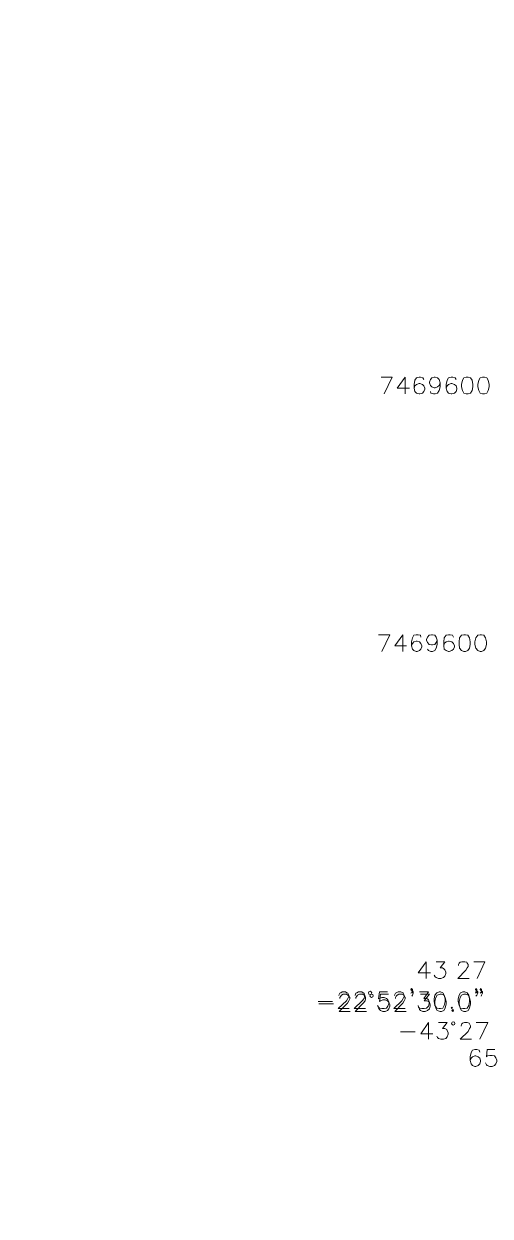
# Model space of a CAD drawing. Extents: x -2391 to 32076, y -11492 to 5852.
# Drawn here: x 4288.1 to 4370.8, y -1393.8 to -1182.6 of the extents above; entities that cross this region are included whole.
import ezdxf

# ---------------------------------------------------------------- set-up
doc = ezdxf.new("R2010")
doc.units = 0
doc.header["$LTSCALE"] = 7
for name, color, linetype in [('ALVE-CT', 3, 'CONTINUOUS'), ('PDF2_M1304 - TXT_MALHA_GEO', 7, 'CONTINUOUS'), ('PDF_M1304 - TXT_MALHA_GEO', 7, 'CONTINUOUS'), ('PDF_M1305 - TXT_MALHA_UTM', 7, 'CONTINUOUS')]:
    doc.layers.add(name, color=color, linetype=linetype)

msp = doc.modelspace()

# ---------------------------------------------------------------- linework, layer by layer
at = {"layer": 'ALVE-CT'}
msp.add_circle((4550.796, -1271.53), 500, dxfattribs=at)
at = {"layer": 'PDF2_M1304 - TXT_MALHA_GEO', "lineweight": 9}
for points in [[(4359.455, -1351.707), (4359.455, -1348.743), (4358.016, -1350.691), (4360.217, -1350.691)], [(4361.233, -1348.743), (4362.757, -1348.743), (4361.911, -1349.844), (4362.334, -1349.844), (4362.588, -1350.013), (4362.757, -1350.183), (4362.927, -1350.606), (4362.927, -1350.86), (4362.757, -1351.283), (4362.503, -1351.537), (4362.08, -1351.707), (4361.657, -1351.707), (4361.233, -1351.537), (4361.064, -1351.453), (4360.895, -1351.114)], [(4365.213, -1349.421), (4365.213, -1349.251), (4365.297, -1348.997), (4365.467, -1348.828), (4365.805, -1348.743), (4366.313, -1348.743), (4366.652, -1348.828), (4366.737, -1348.997), (4366.906, -1349.251), (4366.906, -1349.59), (4366.737, -1349.844), (4366.483, -1350.267), (4365.043, -1351.707), (4367.075, -1351.707)], [(4368.515, -1351.707), (4369.869, -1348.743), (4367.922, -1348.743)], [(4357, -1353.654), (4356.831, -1353.823), (4356.746, -1353.654), (4356.831, -1353.485), (4357, -1353.654), (4357, -1353.908), (4356.831, -1354.247), (4356.746, -1354.331)], [(4368.43, -1353.654), (4368.261, -1353.823), (4368.176, -1353.654), (4368.261, -1353.485), (4368.43, -1353.654), (4368.43, -1353.908), (4368.261, -1354.247), (4368.176, -1354.331)], [(4369.276, -1353.654), (4369.107, -1353.823), (4369.023, -1353.654), (4369.107, -1353.485), (4369.276, -1353.654), (4369.276, -1353.908), (4369.107, -1354.247), (4369.023, -1354.331)], [(4340.321, -1355.771), (4342.861, -1355.771)], [(4343.962, -1354.755), (4343.962, -1354.67), (4344.131, -1354.331), (4344.3, -1354.247), (4344.554, -1354.077), (4345.147, -1354.077), (4345.401, -1354.247), (4345.57, -1354.331), (4345.74, -1354.67), (4345.74, -1354.924), (4345.57, -1355.263), (4345.316, -1355.686), (4343.877, -1357.041), (4345.824, -1357.041)], [(4346.84, -1354.755), (4346.84, -1354.67), (4347.01, -1354.331), (4347.179, -1354.247), (4347.433, -1354.077), (4348.026, -1354.077), (4348.28, -1354.247), (4348.449, -1354.331), (4348.534, -1354.67), (4348.534, -1354.924), (4348.449, -1355.263), (4348.11, -1355.686), (4346.671, -1357.041), (4348.703, -1357.041)], [(4352.598, -1354.077), (4351.158, -1354.077), (4350.989, -1355.347), (4351.158, -1355.263), (4351.582, -1355.093), (4352.005, -1355.093), (4352.428, -1355.263), (4352.682, -1355.517), (4352.851, -1355.94), (4352.851, -1356.194), (4352.682, -1356.617), (4352.428, -1356.956), (4352.005, -1357.041), (4351.582, -1357.041), (4351.158, -1356.956), (4350.989, -1356.787), (4350.82, -1356.533)], [(4353.867, -1354.755), (4353.867, -1354.67), (4354.037, -1354.331), (4354.121, -1354.247), (4354.46, -1354.077), (4354.968, -1354.077), (4355.307, -1354.247), (4355.391, -1354.331), (4355.561, -1354.67), (4355.561, -1354.924), (4355.391, -1355.263), (4355.137, -1355.686), (4353.698, -1357.041), (4355.73, -1357.041)], [(4358.27, -1354.077), (4359.879, -1354.077), (4359.032, -1355.263), (4359.455, -1355.263), (4359.709, -1355.347), (4359.879, -1355.517), (4359.963, -1355.94), (4359.963, -1356.194), (4359.879, -1356.617), (4359.54, -1356.956), (4359.117, -1357.041), (4358.693, -1357.041), (4358.27, -1356.956), (4358.101, -1356.787), (4358.016, -1356.533)]]:
    msp.add_lwpolyline(points, dxfattribs=at)
for points in [[(4361.741, -1354.077), (4361.318, -1354.247), (4360.979, -1354.67), (4360.895, -1355.347), (4360.895, -1355.771), (4360.979, -1356.533), (4361.318, -1356.956), (4361.741, -1357.041), (4361.995, -1357.041), (4362.419, -1356.956), (4362.673, -1356.533), (4362.842, -1355.771), (4362.842, -1355.347), (4362.673, -1354.67), (4362.419, -1354.247), (4361.995, -1354.077)], [(4365.975, -1354.077), (4365.551, -1354.247), (4365.297, -1354.67), (4365.128, -1355.347), (4365.128, -1355.771), (4365.297, -1356.533), (4365.551, -1356.956), (4365.975, -1357.041), (4366.313, -1357.041), (4366.737, -1356.956), (4366.991, -1356.533), (4367.16, -1355.771), (4367.16, -1355.347), (4366.991, -1354.67), (4366.737, -1354.247), (4366.313, -1354.077)], [(4364.027, -1356.787), (4363.858, -1356.956), (4364.027, -1357.041), (4364.112, -1356.956)]]:
    msp.add_lwpolyline(points, close=True, dxfattribs=at)
msp.add_circle((4349.507, -1354.289), 0.296, dxfattribs=at)
at = {"layer": 'PDF_M1304 - TXT_MALHA_GEO', "lineweight": 9}
for points in [[(4357.17, -1354.077), (4357, -1354.247), (4356.916, -1354.077), (4357, -1353.908), (4357.17, -1354.077), (4357.17, -1354.331), (4357, -1354.67), (4356.916, -1354.839)], [(4368.599, -1354.077), (4368.43, -1354.247), (4368.261, -1354.077), (4368.43, -1353.908), (4368.599, -1354.077), (4368.599, -1354.331), (4368.43, -1354.67), (4368.261, -1354.839)], [(4369.446, -1354.077), (4369.277, -1354.247), (4369.192, -1354.077), (4369.277, -1353.908), (4369.446, -1354.077), (4369.446, -1354.331), (4369.277, -1354.67), (4369.192, -1354.839)], [(4344.131, -1355.263), (4344.131, -1355.093), (4344.301, -1354.839), (4344.47, -1354.67), (4344.724, -1354.501), (4345.317, -1354.501), (4345.571, -1354.67), (4345.74, -1354.839), (4345.909, -1355.093), (4345.909, -1355.347), (4345.74, -1355.686), (4345.486, -1356.109), (4344.047, -1357.549), (4345.994, -1357.549)], [(4347.01, -1355.263), (4347.01, -1355.093), (4347.179, -1354.839), (4347.264, -1354.67), (4347.603, -1354.501), (4348.195, -1354.501), (4348.449, -1354.67), (4348.619, -1354.839), (4348.703, -1355.093), (4348.703, -1355.347), (4348.619, -1355.686), (4348.28, -1356.109), (4346.841, -1357.549), (4348.873, -1357.549)], [(4352.767, -1354.501), (4351.328, -1354.501), (4351.158, -1355.771), (4351.328, -1355.686), (4351.751, -1355.517), (4352.174, -1355.517), (4352.598, -1355.686), (4352.852, -1355.94), (4353.021, -1356.363), (4353.021, -1356.617), (4352.852, -1357.125), (4352.598, -1357.379), (4352.174, -1357.549), (4351.751, -1357.549), (4351.328, -1357.379), (4351.158, -1357.21), (4350.989, -1356.956)], [(4354.037, -1355.263), (4354.037, -1355.093), (4354.122, -1354.839), (4354.291, -1354.67), (4354.63, -1354.501), (4355.138, -1354.501), (4355.476, -1354.67), (4355.561, -1354.839), (4355.73, -1355.093), (4355.73, -1355.347), (4355.561, -1355.686), (4355.307, -1356.109), (4353.868, -1357.549), (4355.9, -1357.549)], [(4358.44, -1354.501), (4360.048, -1354.501), (4359.117, -1355.686), (4359.625, -1355.686), (4359.879, -1355.771), (4360.048, -1355.94), (4360.133, -1356.363), (4360.133, -1356.617), (4360.048, -1357.125), (4359.71, -1357.379), (4359.286, -1357.549), (4358.863, -1357.549), (4358.44, -1357.379), (4358.27, -1357.21), (4358.186, -1356.956)], [(4340.406, -1356.194), (4343.031, -1356.194)], [(4359.879, -1362.459), (4359.879, -1359.496), (4358.524, -1361.528), (4360.641, -1361.528)], [(4361.657, -1359.496), (4363.181, -1359.496), (4362.334, -1360.596), (4362.757, -1360.596), (4363.096, -1360.766), (4363.181, -1360.935), (4363.35, -1361.358), (4363.35, -1361.612), (4363.181, -1362.036), (4362.927, -1362.374), (4362.503, -1362.459), (4362.08, -1362.459), (4361.657, -1362.374), (4361.487, -1362.205), (4361.318, -1361.951)], [(4365.636, -1360.173), (4365.636, -1360.088), (4365.805, -1359.75), (4365.89, -1359.665), (4366.229, -1359.496), (4366.737, -1359.496), (4367.075, -1359.665), (4367.16, -1359.75), (4367.329, -1360.088), (4367.329, -1360.342), (4367.16, -1360.596), (4366.906, -1361.104), (4365.467, -1362.459), (4367.499, -1362.459)], [(4368.938, -1362.459), (4370.377, -1359.496), (4368.345, -1359.496)], [(4354.884, -1361.189), (4357.508, -1361.189)]]:
    msp.add_lwpolyline(points, dxfattribs=at)
for points in [[(4361.911, -1354.501), (4361.403, -1354.67), (4361.149, -1355.093), (4360.979, -1355.771), (4360.979, -1356.194), (4361.149, -1356.956), (4361.403, -1357.379), (4361.911, -1357.549), (4362.165, -1357.549), (4362.588, -1357.379), (4362.842, -1356.956), (4363.011, -1356.194), (4363.011, -1355.771), (4362.842, -1355.093), (4362.588, -1354.67), (4362.165, -1354.501)], [(4366.144, -1354.501), (4365.721, -1354.67), (4365.467, -1355.093), (4365.297, -1355.771), (4365.297, -1356.194), (4365.467, -1356.956), (4365.721, -1357.379), (4366.144, -1357.549), (4366.483, -1357.549), (4366.906, -1357.379), (4367.16, -1356.956), (4367.329, -1356.194), (4367.329, -1355.771), (4367.16, -1355.093), (4366.906, -1354.67), (4366.483, -1354.501)], [(4364.197, -1357.21), (4364.027, -1357.379), (4364.197, -1357.549), (4364.281, -1357.379)]]:
    msp.add_lwpolyline(points, close=True, dxfattribs=at)
for centre in [(4349.764, -1354.78), (4364.242, -1359.691)]:
    msp.add_circle(centre, 0.296, dxfattribs=at)
at = {"layer": 'PDF_M1305 - TXT_MALHA_UTM', "lineweight": 9}
for points in [[(4352.005, -1248.163), (4353.444, -1245.2), (4351.497, -1245.2)], [(4355.73, -1248.163), (4355.73, -1245.2), (4354.291, -1247.147), (4356.492, -1247.147)], [(4359.032, -1245.623), (4358.863, -1245.284), (4358.44, -1245.2), (4358.186, -1245.2), (4357.762, -1245.284), (4357.424, -1245.708), (4357.339, -1246.47), (4357.339, -1247.147), (4357.424, -1247.74), (4357.762, -1247.994), (4358.186, -1248.163), (4358.355, -1248.163), (4358.778, -1247.994), (4359.032, -1247.74), (4359.202, -1247.316), (4359.202, -1247.147), (4359.032, -1246.724), (4358.778, -1246.47), (4358.355, -1246.3), (4358.186, -1246.3), (4357.762, -1246.47), (4357.424, -1246.724), (4357.339, -1247.147)], [(4361.911, -1246.216), (4361.741, -1246.639), (4361.487, -1246.893), (4361.064, -1247.062), (4360.895, -1247.062), (4360.471, -1246.893), (4360.218, -1246.639), (4360.048, -1246.216), (4360.048, -1246.046), (4360.218, -1245.623), (4360.471, -1245.284), (4360.895, -1245.2), (4361.064, -1245.2), (4361.487, -1245.284), (4361.741, -1245.623), (4361.911, -1246.216), (4361.911, -1246.893), (4361.741, -1247.57), (4361.487, -1247.994), (4361.064, -1248.163), (4360.725, -1248.163), (4360.302, -1247.994), (4360.218, -1247.74)], [(4364.789, -1245.623), (4364.62, -1245.284), (4364.197, -1245.2), (4363.858, -1245.2), (4363.435, -1245.284), (4363.181, -1245.708), (4363.011, -1246.47), (4363.011, -1247.147), (4363.181, -1247.74), (4363.435, -1247.994), (4363.858, -1248.163), (4364.027, -1248.163), (4364.451, -1247.994), (4364.789, -1247.74), (4364.874, -1247.316), (4364.874, -1247.147), (4364.789, -1246.724), (4364.451, -1246.47), (4364.027, -1246.3), (4363.858, -1246.3), (4363.435, -1246.47), (4363.181, -1246.724), (4363.011, -1247.147)], [(4351.582, -1293.797), (4353.021, -1290.833), (4350.989, -1290.833)], [(4355.307, -1293.797), (4355.307, -1290.833), (4353.868, -1292.781), (4355.984, -1292.781)], [(4358.524, -1291.257), (4358.44, -1290.918), (4358.016, -1290.833), (4357.678, -1290.833), (4357.254, -1290.918), (4357, -1291.341), (4356.831, -1292.103), (4356.831, -1292.781), (4357, -1293.373), (4357.254, -1293.627), (4357.678, -1293.797), (4357.847, -1293.797), (4358.27, -1293.627), (4358.524, -1293.373), (4358.694, -1292.95), (4358.694, -1292.781), (4358.524, -1292.357), (4358.27, -1292.103), (4357.847, -1291.934), (4357.678, -1291.934), (4357.254, -1292.103), (4357, -1292.357), (4356.831, -1292.781)], [(4361.403, -1291.765), (4361.233, -1292.188), (4360.979, -1292.527), (4360.556, -1292.611), (4360.387, -1292.611), (4359.964, -1292.527), (4359.71, -1292.188), (4359.54, -1291.765), (4359.54, -1291.68), (4359.71, -1291.257), (4359.964, -1290.918), (4360.387, -1290.833), (4360.556, -1290.833), (4360.979, -1290.918), (4361.233, -1291.257), (4361.403, -1291.765), (4361.403, -1292.527), (4361.233, -1293.204), (4360.979, -1293.627), (4360.556, -1293.797), (4360.302, -1293.797), (4359.879, -1293.627), (4359.71, -1293.373)], [(4364.281, -1291.257), (4364.112, -1290.918), (4363.689, -1290.833), (4363.435, -1290.833), (4363.011, -1290.918), (4362.673, -1291.341), (4362.588, -1292.103), (4362.588, -1292.781), (4362.673, -1293.373), (4363.011, -1293.627), (4363.435, -1293.797), (4363.519, -1293.797), (4364.027, -1293.627), (4364.281, -1293.373), (4364.451, -1292.95), (4364.451, -1292.781), (4364.281, -1292.357), (4364.027, -1292.103), (4363.519, -1291.934), (4363.435, -1291.934), (4363.011, -1292.103), (4362.673, -1292.357), (4362.588, -1292.781)], [(4368.938, -1364.745), (4368.853, -1364.406), (4368.43, -1364.322), (4368.091, -1364.322), (4367.668, -1364.406), (4367.414, -1364.83), (4367.245, -1365.592), (4367.245, -1366.269), (4367.414, -1366.862), (4367.668, -1367.116), (4368.091, -1367.285), (4368.261, -1367.285), (4368.684, -1367.116), (4368.938, -1366.862), (4369.107, -1366.438), (4369.107, -1366.269), (4368.938, -1365.846), (4368.684, -1365.592), (4368.261, -1365.422), (4368.091, -1365.422), (4367.668, -1365.592), (4367.414, -1365.846), (4367.245, -1366.269)], [(4371.647, -1364.322), (4370.292, -1364.322), (4370.123, -1365.592), (4370.292, -1365.422), (4370.716, -1365.338), (4371.139, -1365.338), (4371.562, -1365.422), (4371.816, -1365.761), (4371.986, -1366.184), (4371.986, -1366.438), (4371.816, -1366.862), (4371.562, -1367.116), (4371.139, -1367.285), (4370.716, -1367.285), (4370.292, -1367.116), (4370.123, -1367.031), (4369.954, -1366.692)]]:
    msp.add_lwpolyline(points, dxfattribs=at)
for points in [[(4366.567, -1245.2), (4366.144, -1245.284), (4365.89, -1245.708), (4365.721, -1246.47), (4365.721, -1246.893), (4365.89, -1247.57), (4366.144, -1247.994), (4366.567, -1248.163), (4366.906, -1248.163), (4367.329, -1247.994), (4367.583, -1247.57), (4367.753, -1246.893), (4367.753, -1246.47), (4367.583, -1245.708), (4367.329, -1245.284), (4366.906, -1245.2)], [(4369.446, -1245.2), (4369.023, -1245.284), (4368.769, -1245.708), (4368.599, -1246.47), (4368.599, -1246.893), (4368.769, -1247.57), (4369.023, -1247.994), (4369.446, -1248.163), (4369.785, -1248.163), (4370.208, -1247.994), (4370.462, -1247.57), (4370.631, -1246.893), (4370.631, -1246.47), (4370.462, -1245.708), (4370.208, -1245.284), (4369.785, -1245.2)], [(4366.144, -1290.833), (4365.721, -1290.918), (4365.382, -1291.341), (4365.297, -1292.103), (4365.297, -1292.527), (4365.382, -1293.204), (4365.721, -1293.627), (4366.144, -1293.797), (4366.398, -1293.797), (4366.821, -1293.627), (4367.16, -1293.204), (4367.245, -1292.527), (4367.245, -1292.103), (4367.16, -1291.341), (4366.821, -1290.918), (4366.398, -1290.833)], [(4369.023, -1290.833), (4368.599, -1290.918), (4368.261, -1291.341), (4368.091, -1292.103), (4368.091, -1292.527), (4368.261, -1293.204), (4368.599, -1293.627), (4369.023, -1293.797), (4369.277, -1293.797), (4369.7, -1293.627), (4369.954, -1293.204), (4370.123, -1292.527), (4370.123, -1292.103), (4369.954, -1291.341), (4369.7, -1290.918), (4369.277, -1290.833)]]:
    msp.add_lwpolyline(points, close=True, dxfattribs=at)

doc.saveas('drawing.dxf')
